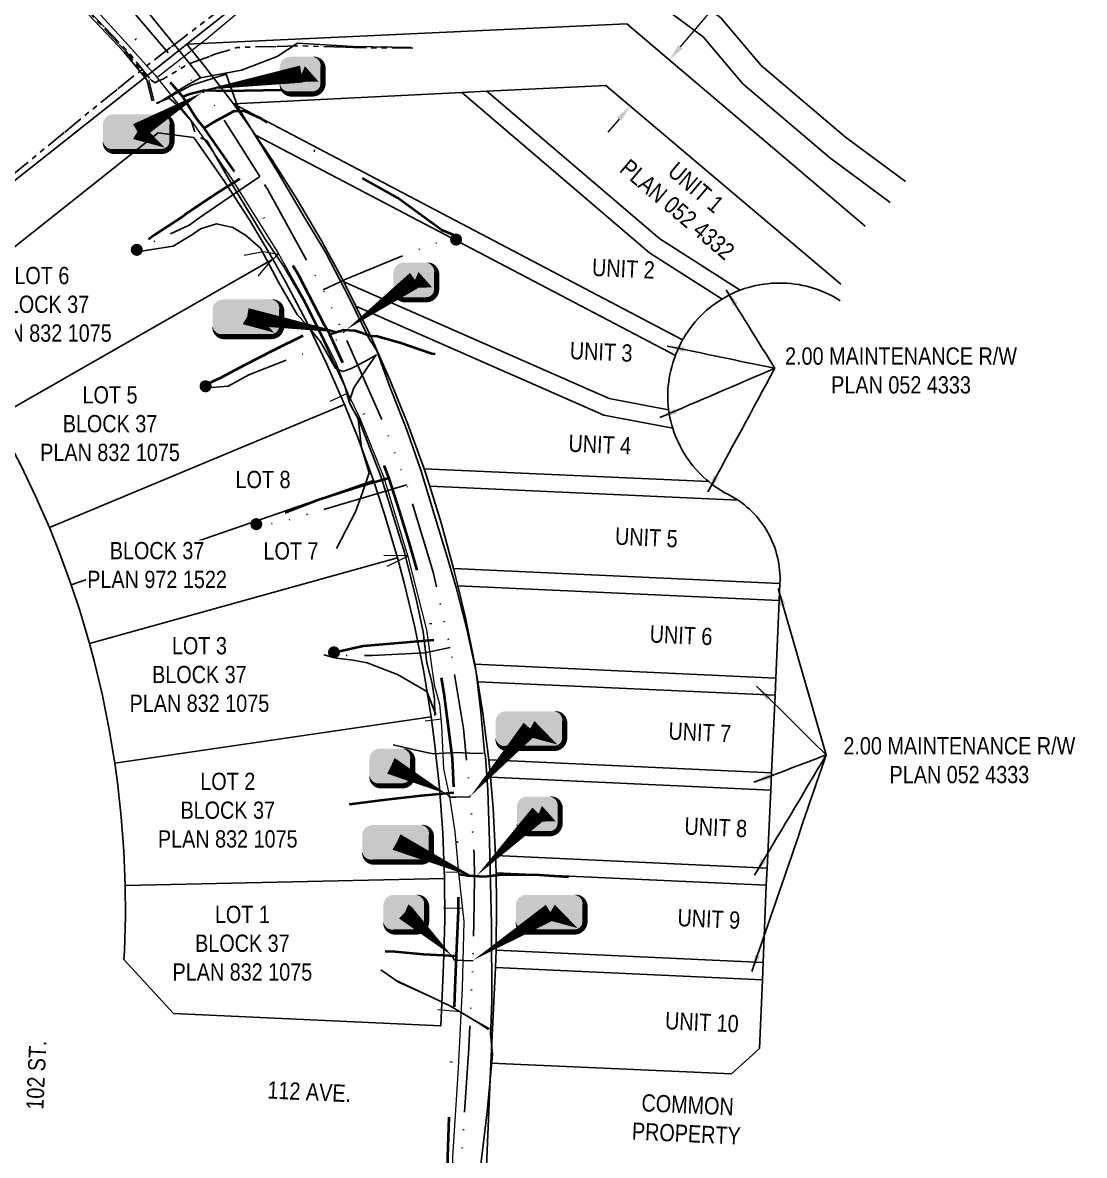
# Model space of a CAD drawing. Extents: x -125270 to -123996, y 6484594 to 6485518.
# Drawn here: x -124976.3 to -124853.4, y 6485077 to 6485208.1 of the extents above; entities that cross this region are included whole.
import ezdxf
from ezdxf.enums import TextEntityAlignment as Align

# ---------------------------------------------------------------- set-up
doc = ezdxf.new("R2010")
doc.units = 0
doc.header["$LTSCALE"] = 5
doc.header["$PDSIZE"] = 0.5
for name, pattern in [('COOP2', [10, 5, -1, 0, -1, 0, -1, 0, -1, 0, -1]), ('DASHDOT', [25.4, 12.7, -6.35, 0, -6.35]), ('POWERLINE5', [7.8, 2.4, -0.6, 0.6, -0.6, 0.6, -0.6, 2.4])]:
    doc.linetypes.add(name, pattern=pattern)
doc.layers.get('Defpoints').update_dxf_attribs({"color": 9})
doc.layers.add('AS-FIBRE-OPTIC-TELUS', color=7, linetype='foc-FIBREOP', lineweight=9, true_color=0xff9c38)
for name, color, linetype in [('AS-POWER-EXISTING', 72, 'POWERLINE5'), ('AS-SYMBOL', 7, 'Continuous'), ('AS-TELEPHONE-TELUS', 224, 'foc-TEL'), ('F-RW', 190, 'Continuous'), ('L-ROAD-T', 7, 'Continuous'), ('L-TITLEDB', 4, 'Continuous'), ('L-TITLEDB-T', 4, 'Continuous'), ('P-APEX RECON PAY ITEMS', 240, 'Continuous'), ('P-APEX RECON-URBAN', 30, 'COOP2')]:
    doc.layers.add(name, color=color, linetype=linetype)
doc.layers.add('AS-RECON EXISTING', color=151, linetype='DASHDOT', lineweight=40)
doc.layers.add('F-RW-T', color=190, linetype='Continuous', lineweight=9)
doc.layers.add('AS-TELEPHONE-NORTHERN', color=7, linetype='foc-TEL', true_color=0xe8175d)
doc.layers.add('AS-TELEPHONE-ROGERS', color=7, linetype='foc-TEL', true_color=0xff9c38)
doc.styles.add('1.8', font='ARIALN.TTF', dxfattribs={"height": 1.8})
doc.styles.add('80L', font='ARIALN.TTF', dxfattribs={"height": 2})
doc.styles.add('foc-LtypeFont', font='ARIALN.TTF', dxfattribs={"height": 7.35})
doc.styles.get("Standard").update_dxf_attribs({"font": 'ARIALN.TTF'})
doc.linetypes.add('foc-FIBREOP', pattern='A,10,-1,["FO",foc-LtypeFont,S=0.2,R=0,X=-0.5,Y=-0.75],-2.75', length=13.75)
doc.linetypes.add('foc-TEL', pattern='A,2,-1,["T",foc-LtypeFont,S=0.2,R=0,X=-0.425,Y=-0.75],-1.24,8', length=12.24)
doc.dimstyles.new('Compass 1 000', dxfattribs={"dimtxt": 1.8, "dimasz": 2, "dimexe": 0.2, "dimexo": 0.0625, "dimgap": 0.5, "dimtad": 0, "dimtih": 1, "dimtoh": 1, "dimzin": 0, "dimdsep": 46, "dimtxsty": '1.8', "dimcen": 0.1, "dimse1": 1, "dimse2": 1, "dimclrd": 256, "dimclrt": 256, "dimaunit": 1, "dimadec": 4, "dimazin": 0, "dimtfac": 0.06, "dimtofl": 0, "dimtmove": 0, "dimatfit": 0, "dimfxl": 0.2, "dimtolj": 1, "dimtzin": 0, "dimlwd": -1, "dimarcsym": 0})

# ---------------------------------------------------------------- blocks, each defined once
blk = doc.blocks.new('RISER')
h = blk.add_hatch(color=255)
h.dxf.hatch_style = 1
edge = h.paths.add_edge_path()
edge.add_arc((0, 0), 0.7, 0, 360)
blk.add_hatch(color=13).paths.add_polyline_path([(0.58, -0.15), (-0.58, -0.15, 0.774597)])
at = {"color": 13}
blk.add_line((-0.58, -0.15), (0.58, -0.15), dxfattribs=at)
blk.add_circle((0, 0), 0.6, dxfattribs=at)
blk = doc.blocks.new('*U592')
at = {"true_color": 0xffffa8}
h = blk.add_hatch(color=51, dxfattribs=at)
edge = h.paths.add_edge_path()
edge.add_line((-14, -11.5), (14, -11.5))
edge.add_arc((14, -5.5), 6, 270, 360)
edge.add_line((20, -5.5), (20, 4))
edge.add_arc((14, 4), 6, 0, 90)
edge.add_line((14, 10), (-14, 10))
edge.add_arc((-14, 4), 6, 90, 180)
edge.add_line((-20, 4), (-20, -5.5))
edge.add_arc((-14, -5.5), 6, 180, 270)
at = {"color": 240, "flags": 128}
for points in [[(37.28, 22.54, 0, 10, 0), (0, 0, 5, 5, 0)], [(15.69, -9.24, 0, 10, 0), (0, 0, 5, 5, 0)]]:
    blk.add_lwpolyline(points, format="xyseb", dxfattribs=at)
blk.add_lwpolyline([(-14, -11.5, 3, 3, 0), (14, -11.5, 3, 3, 0.414214), (20, -5.5, 3, 3, 0), (20, 4, 3, 0, 0.414214), (14, 10, 0, 0, 0), (-14, 10, 0, 0, 0.414214), (-20, 4, 0, 0, 0), (-20, -5.5, 0, 3, 0.414214)], format="xyseb", close=True, dxfattribs=at)
at = {"color": 4, "lineweight": 30, "flags": 104}
blk.add_attdef('OTHER', text='', height=10, dxfattribs=at).set_placement((-0.29, 0), align=Align.MIDDLE_CENTER)
blk = doc.blocks.new('*U593')
at = {"true_color": 0xffffa8}
h = blk.add_hatch(color=51, dxfattribs=at)
edge = h.paths.add_edge_path()
edge.add_line((-6.5, -11.5), (6.5, -11.5))
edge.add_arc((6.5, -5.5), 6, 270, 360)
edge.add_line((12.5, -5.5), (12.5, 4))
edge.add_arc((6.5, 4), 6, 0, 90)
edge.add_line((6.5, 10), (-6.5, 10))
edge.add_arc((-6.5, 4), 6, 90, 180)
edge.add_line((-12.5, 4), (-12.5, -5.5))
edge.add_arc((-6.5, -5.5), 6, 180, 270)
at = {"color": 240, "flags": 128}
blk.add_lwpolyline([(-6.5, -11.5, 3, 3, 0), (6.5, -11.5, 3, 3, 0.414214), (12.5, -5.5, 3, 3, 0), (12.5, 4, 3, 0, 0.414214), (6.5, 10, 0, 0, 0), (-6.5, 10, 0, 0, 0.414214), (-12.5, 4, 0, 0, 0), (-12.5, -5.5, 0, 3, 0.414214)], format="xyseb", close=True, dxfattribs=at)
for points in [[(-55.81, -9, 0, 10, 0), (0, 0, 5, 5, 0)], [(9.93, -4.32, 0, 10, 0), (0, 0, 5, 5, 0)]]:
    blk.add_lwpolyline(points, format="xyseb", dxfattribs=at)
at = {"color": 4, "lineweight": 30, "flags": 104}
blk.add_attdef('OTHER', text='', height=10, dxfattribs=at).set_placement((-0.29, 0), align=Align.MIDDLE_CENTER)
blk = doc.blocks.new('*U594')
at = {"true_color": 0xffffa8}
h = blk.add_hatch(color=51, dxfattribs=at)
edge = h.paths.add_edge_path()
edge.add_line((-14, -11.5), (14, -11.5))
edge.add_arc((14, -5.5), 6, 270, 360)
edge.add_line((20, -5.5), (20, 4))
edge.add_arc((14, 4), 6, 0, 90)
edge.add_line((14, 10), (-14, 10))
edge.add_arc((-14, 4), 6, 90, 180)
edge.add_line((-20, 4), (-20, -5.5))
edge.add_arc((-14, -5.5), 6, 180, 270)
at = {"color": 240, "flags": 128}
blk.add_lwpolyline([(-14, -11.5, 3, 3, 0), (14, -11.5, 3, 3, 0.414214), (20, -5.5, 3, 3, 0), (20, 4, 3, 0, 0.414214), (14, 10, 0, 0, 0), (-14, 10, 0, 0, 0.414214), (-20, 4, 0, 0, 0), (-20, -5.5, 0, 3, 0.414214)], format="xyseb", close=True, dxfattribs=at)
for points in [[(55.46, -9.28, 0, 10, 0), (0, 0, 5, 5, 0)], [(15.69, -9.24, 0, 10, 0), (0, 0, 5, 5, 0)]]:
    blk.add_lwpolyline(points, format="xyseb", dxfattribs=at)
at = {"color": 4, "lineweight": 30, "flags": 104}
blk.add_attdef('OTHER', text='', height=10, dxfattribs=at).set_placement((-0.29, 0), align=Align.MIDDLE_CENTER)
blk = doc.blocks.new('*U595')
at = {"true_color": 0xffffa8}
h = blk.add_hatch(color=51, dxfattribs=at)
edge = h.paths.add_edge_path()
edge.add_line((-6.5, -11.5), (6.5, -11.5))
edge.add_arc((6.5, -5.5), 6, 270, 360)
edge.add_line((12.5, -5.5), (12.5, 4))
edge.add_arc((6.5, 4), 6, 0, 90)
edge.add_line((6.5, 10), (-6.5, 10))
edge.add_arc((-6.5, 4), 6, 90, 180)
edge.add_line((-12.5, 4), (-12.5, -5.5))
edge.add_arc((-6.5, -5.5), 6, 180, 270)
at = {"color": 240, "flags": 128}
blk.add_lwpolyline([(-6.5, -11.5, 3, 3, 0), (6.5, -11.5, 3, 3, 0.414214), (12.5, -5.5, 3, 3, 0), (12.5, 4, 3, 0, 0.414214), (6.5, 10, 0, 0, 0), (-6.5, 10, 0, 0, 0.414214), (-12.5, 4, 0, 0, 0), (-12.5, -5.5, 0, 3, 0.414214)], format="xyseb", close=True, dxfattribs=at)
for points in [[(-39.7, -28.76, 0, 10, 0), (0, 0, 5, 5, 0)], [(9.93, -4.32, 0, 10, 0), (0, 0, 5, 5, 0)]]:
    blk.add_lwpolyline(points, format="xyseb", dxfattribs=at)
at = {"color": 4, "lineweight": 30, "flags": 104}
blk.add_attdef('OTHER', text='', height=10, dxfattribs=at).set_placement((-0.29, 0), align=Align.MIDDLE_CENTER)
blk = doc.blocks.new('*U597')
at = {"true_color": 0xffffa8}
h = blk.add_hatch(color=51, dxfattribs=at)
edge = h.paths.add_edge_path()
edge.add_line((-14, -11.5), (14, -11.5))
edge.add_arc((14, -5.5), 6, 270, 360)
edge.add_line((20, -5.5), (20, 4))
edge.add_arc((14, 4), 6, 0, 90)
edge.add_line((14, 10), (-14, 10))
edge.add_arc((-14, 4), 6, 90, 180)
edge.add_line((-20, 4), (-20, -5.5))
edge.add_arc((-14, -5.5), 6, 180, 270)
at = {"color": 240, "flags": 128}
blk.add_lwpolyline([(-14, -11.5, 3, 3, 0), (14, -11.5, 3, 3, 0.414214), (20, -5.5, 3, 3, 0), (20, 4, 3, 0, 0.414214), (14, 10, 0, 0, 0), (-14, 10, 0, 0, 0.414214), (-20, 4, 0, 0, 0), (-20, -5.5, 0, 3, 0.414214)], format="xyseb", close=True, dxfattribs=at)
for points in [[(-34.65, -39.35, 0, 10, 0), (0, 0, 5, 5, 0)], [(15.69, -9.24, 0, 10, 0), (0, 0, 5, 5, 0)]]:
    blk.add_lwpolyline(points, format="xyseb", dxfattribs=at)
at = {"color": 4, "lineweight": 30, "flags": 104}
blk.add_attdef('OTHER', text='', height=10, dxfattribs=at).set_placement((-0.29, 0), align=Align.MIDDLE_CENTER)
blk = doc.blocks.new('*U596')
at = {"true_color": 0xffffa8}
h = blk.add_hatch(color=51, dxfattribs=at)
edge = h.paths.add_edge_path()
edge.add_line((-6.5, -11.5), (6.5, -11.5))
edge.add_arc((6.5, -5.5), 6, 270, 360)
edge.add_line((12.5, -5.5), (12.5, 4))
edge.add_arc((6.5, 4), 6, 0, 90)
edge.add_line((6.5, 10), (-6.5, 10))
edge.add_arc((-6.5, 4), 6, 90, 180)
edge.add_line((-12.5, 4), (-12.5, -5.5))
edge.add_arc((-6.5, -5.5), 6, 180, 270)
at = {"color": 240, "flags": 128}
blk.add_lwpolyline([(-6.5, -11.5, 3, 3, 0), (6.5, -11.5, 3, 3, 0.414214), (12.5, -5.5, 3, 3, 0), (12.5, 4, 3, 0, 0.414214), (6.5, 10, 0, 0, 0), (-6.5, 10, 0, 0, 0.414214), (-12.5, 4, 0, 0, 0), (-12.5, -5.5, 0, 3, 0.414214)], format="xyseb", close=True, dxfattribs=at)
for points in [[(32.06, -16.2, 0, 10, 0), (0, 0, 5, 5, 0)], [(9.93, -4.32, 0, 10, 0), (0, 0, 5, 5, 0)]]:
    blk.add_lwpolyline(points, format="xyseb", dxfattribs=at)
at = {"color": 4, "lineweight": 30, "flags": 104}
blk.add_attdef('OTHER', text='', height=10, dxfattribs=at).set_placement((-0.29, 0), align=Align.MIDDLE_CENTER)
blk = doc.blocks.new('*U598')
at = {"true_color": 0xffffa8}
h = blk.add_hatch(color=51, dxfattribs=at)
edge = h.paths.add_edge_path()
edge.add_line((-14, -11.5), (14, -11.5))
edge.add_arc((14, -5.5), 6, 270, 360)
edge.add_line((20, -5.5), (20, 4))
edge.add_arc((14, 4), 6, 0, 90)
edge.add_line((14, 10), (-14, 10))
edge.add_arc((-14, 4), 6, 90, 180)
edge.add_line((-20, 4), (-20, -5.5))
edge.add_arc((-14, -5.5), 6, 180, 270)
at = {"color": 240, "flags": 128}
blk.add_lwpolyline([(-14, -11.5, 3, 3, 0), (14, -11.5, 3, 3, 0.414214), (20, -5.5, 3, 3, 0), (20, 4, 3, 0, 0.414214), (14, 10, 0, 0, 0), (-14, 10, 0, 0, 0.414214), (-20, 4, 0, 0, 0), (-20, -5.5, 0, 3, 0.414214)], format="xyseb", close=True, dxfattribs=at)
for points in [[(44.91, -20.33, 0, 10, 0), (0, 0, 5, 5, 0)], [(15.69, -9.24, 0, 10, 0), (0, 0, 5, 5, 0)]]:
    blk.add_lwpolyline(points, format="xyseb", dxfattribs=at)
at = {"color": 4, "lineweight": 30, "flags": 104}
blk.add_attdef('OTHER', text='', height=10, dxfattribs=at).set_placement((-0.29, 0), align=Align.MIDDLE_CENTER)
blk = doc.blocks.new('*U599')
at = {"true_color": 0xffffa8}
h = blk.add_hatch(color=51, dxfattribs=at)
edge = h.paths.add_edge_path()
edge.add_line((-6.5, -11.5), (6.5, -11.5))
edge.add_arc((6.5, -5.5), 6, 270, 360)
edge.add_line((12.5, -5.5), (12.5, 4))
edge.add_arc((6.5, 4), 6, 0, 90)
edge.add_line((6.5, 10), (-6.5, 10))
edge.add_arc((-6.5, 4), 6, 90, 180)
edge.add_line((-12.5, 4), (-12.5, -5.5))
edge.add_arc((-6.5, -5.5), 6, 180, 270)
at = {"color": 240, "flags": 128}
blk.add_lwpolyline([(-6.5, -11.5, 3, 3, 0), (6.5, -11.5, 3, 3, 0.414214), (12.5, -5.5, 3, 3, 0), (12.5, 4, 3, 0, 0.414214), (6.5, 10, 0, 0, 0), (-6.5, 10, 0, 0, 0.414214), (-12.5, 4, 0, 0, 0), (-12.5, -5.5, 0, 3, 0.414214)], format="xyseb", close=True, dxfattribs=at)
for points in [[(-35.87, -35.96, 0, 10, 0), (0, 0, 5, 5, 0)], [(9.93, -4.32, 0, 10, 0), (0, 0, 5, 5, 0)]]:
    blk.add_lwpolyline(points, format="xyseb", dxfattribs=at)
at = {"color": 4, "lineweight": 30, "flags": 104}
blk.add_attdef('OTHER', text='', height=10, dxfattribs=at).set_placement((-0.29, 0), align=Align.MIDDLE_CENTER)
blk = doc.blocks.new('*U600')
at = {"true_color": 0xffffa8}
h = blk.add_hatch(color=51, dxfattribs=at)
edge = h.paths.add_edge_path()
edge.add_line((-6.5, -11.5), (6.5, -11.5))
edge.add_arc((6.5, -5.5), 6, 270, 360)
edge.add_line((12.5, -5.5), (12.5, 4))
edge.add_arc((6.5, 4), 6, 0, 90)
edge.add_line((6.5, 10), (-6.5, 10))
edge.add_arc((-6.5, 4), 6, 90, 180)
edge.add_line((-12.5, 4), (-12.5, -5.5))
edge.add_arc((-6.5, -5.5), 6, 180, 270)
at = {"color": 240, "flags": 128}
blk.add_lwpolyline([(-6.5, -11.5, 3, 3, 0), (6.5, -11.5, 3, 3, 0.414214), (12.5, -5.5, 3, 3, 0), (12.5, 4, 3, 0, 0.414214), (6.5, 10, 0, 0, 0), (-6.5, 10, 0, 0, 0.414214), (-12.5, 4, 0, 0, 0), (-12.5, -5.5, 0, 3, 0.414214)], format="xyseb", close=True, dxfattribs=at)
for points in [[(27.02, -25.08, 0, 10, 0), (0, 0, 5, 5, 0)], [(9.93, -4.32, 0, 10, 0), (0, 0, 5, 5, 0)]]:
    blk.add_lwpolyline(points, format="xyseb", dxfattribs=at)
at = {"color": 4, "lineweight": 30, "flags": 104}
blk.add_attdef('OTHER', text='', height=10, dxfattribs=at).set_placement((-0.29, 0), align=Align.MIDDLE_CENTER)
blk = doc.blocks.new('*U601')
at = {"true_color": 0xffffa8}
h = blk.add_hatch(color=51, dxfattribs=at)
edge = h.paths.add_edge_path()
edge.add_line((-14, -11.5), (14, -11.5))
edge.add_arc((14, -5.5), 6, 270, 360)
edge.add_line((20, -5.5), (20, 4))
edge.add_arc((14, 4), 6, 0, 90)
edge.add_line((14, 10), (-14, 10))
edge.add_arc((-14, 4), 6, 90, 180)
edge.add_line((-20, 4), (-20, -5.5))
edge.add_arc((-14, -5.5), 6, 180, 270)
at = {"color": 240, "flags": 128}
blk.add_lwpolyline([(-14, -11.5, 3, 3, 0), (14, -11.5, 3, 3, 0.414214), (20, -5.5, 3, 3, 0), (20, 4, 3, 0, 0.414214), (14, 10, 0, 0, 0), (-14, 10, 0, 0, 0.414214), (-20, 4, 0, 0, 0), (-20, -5.5, 0, 3, 0.414214)], format="xyseb", close=True, dxfattribs=at)
for points in [[(-44.91, -27.99, 0, 10, 0), (0, 0, 5, 5, 0)], [(15.69, -9.24, 0, 10, 0), (0, 0, 5, 5, 0)]]:
    blk.add_lwpolyline(points, format="xyseb", dxfattribs=at)
at = {"color": 4, "lineweight": 30, "flags": 104}
blk.add_attdef('OTHER', text='', height=10, dxfattribs=at).set_placement((-0.29, 0), align=Align.MIDDLE_CENTER)
blk = doc.blocks.new('*D544')
at = {"layer": 'Defpoints', "color": 0, "linetype": 'Continuous', "transparency": 16777216}
for p in [(-124901.47, 6485203.83), (-124899.9, 6485202.5), (-124904.43, 6485197.17)]:
    blk.add_point(p, dxfattribs=at)
at = {"layer": 'F-RW-T', "transparency": 16777216}
for p, q in [((-124900.18, 6485205.35), (-124894.44, 6485212.1)), ((-124894.44, 6485212.1), (-124892.44, 6485212.1)), ((-124907.29, 6485196.98), (-124908.59, 6485195.45))]:
    blk.add_line(p, q, dxfattribs=at)
at = {"layer": 'F-RW-T', "linetype": 'Continuous', "transparency": 16777216}
for points in [[(-124900.43, 6485205.57), (-124899.92, 6485205.14), (-124901.47, 6485203.83)], [(-124907.55, 6485197.19), (-124907.04, 6485196.76), (-124906, 6485198.5)]]:
    blk.add_solid(points, dxfattribs=at)
at = {"layer": 'F-RW-T', "linetype": 'Continuous', "transparency": 16777216, "insert": (-124882.65, 6485212.1), "char_height": 1.8, "attachment_point": 5, "style": '1.8'}
blk.add_mtext('\\A1;{\\H1.1111x;7.00 UTILITY R/W\\PPLAN 992 5584}', dxfattribs=at)

msp = doc.modelspace()

# ---------------------------------------------------------------- linework, layer by layer
at = {"layer": 'AS-FIBRE-OPTIC-TELUS', "ltscale": 0.2, "flags": 128}
for points in [[(-124972.165, 6485214.429), (-124964.029, 6485205.454), (-124960.994, 6485202.074), (-124956.632, 6485196.54), (-124952.099, 6485190.029), (-124946.732, 6485181.457), (-124943.605, 6485175.897), (-124940.15, 6485168.964), (-124938.691, 6485165.218), (-124937.276, 6485162.337), (-124934.532, 6485155.477), (-124931.728, 6485146.335), (-124929.576, 6485137.846), (-124928.687, 6485131.471), (-124928.07, 6485129.261), (-124927.854, 6485126.714), (-124927.594, 6485121.755), (-124926.902, 6485118.532), (-124926.289, 6485114.466), (-124925.871, 6485109.737), (-124925.271, 6485104.07), (-124925.458, 6485096.416), (-124925.91, 6485087.108), (-124926.576, 6485076.794), (-124926.591, 6485071.653), (-124926.897, 6485064.964), (-124927.201, 6485054.804), (-124927.519, 6485046.204), (-124928.151, 6485036.179), (-124928.83, 6485031.946), (-124929.659, 6485026.302), (-124930.008, 6485017.487), (-124930.64, 6485006.921), (-124930.933, 6485002.789), (-124930.783, 6484999.474), (-124931.413, 6484992.657), (-124931.526, 6484986.509), (-124932.087, 6484979.574), (-124932.62, 6484971.288), (-124932.712, 6484962.314), (-124933.532, 6484954.471), (-124933.593, 6484948.413), (-124934.13, 6484941.097), (-124934.18, 6484938.815), (-124934.268, 6484937.095)], [(-124960.791, 6485201.774), (-124955.042, 6485206.26), (-124948.887, 6485211.432)], [(-124946.729, 6485181.301), (-124948.451, 6485181.626), (-124950.682, 6485181.194)], [(-124946.753, 6485181.323), (-124947.928, 6485180.195), (-124949.104, 6485178.791), (-124949.098, 6485178.783)], [(-124938.668, 6485165.258), (-124940.751, 6485164.267)], [(-124938.865, 6485165.513), (-124938.677, 6485165.269)], [(-124931.686, 6485146.399), (-124934.52, 6485146.473)], [(-124931.713, 6485146.387), (-124934.162, 6485145.164)], [(-124927.839, 6485127.49), (-124929.748, 6485127.291)], [(-124925.875, 6485109.773), (-124925.873, 6485109.765), (-124927.394, 6485109.801)], [(-124925.452, 6485105.58), (-124927.591, 6485105.644)], [(-124925.66, 6485093.644), (-124928.282, 6485093.848)]]:
    msp.add_lwpolyline(points, dxfattribs=at)
at = {"layer": 'AS-POWER-EXISTING', "ltscale": 0.2, "flags": 128}
for points in [[(-124961.116, 6485199.141), (-124961.757, 6485201.61), (-124964.424, 6485204.869), (-124968.534, 6485209.219), (-124972.916, 6485213.744), (-124977.194, 6485218.102), (-124979.995, 6485222.102), (-124982.328, 6485225.095), (-124986.016, 6485228.942), (-124987.83, 6485231.093), (-124994.638, 6485234.804), (-125000.921, 6485238.368), (-125005.857, 6485240.977), (-125013.354, 6485244.962), (-125020.069, 6485247.562), (-125025.458, 6485249.795), (-125030.627, 6485251.635), (-125038.707, 6485255.012), (-125045.08, 6485259.107), (-125047.712, 6485260.56), (-125051.438, 6485262.633), (-125055.068, 6485264.88), (-125059.056, 6485265.015), (-125061.322, 6485264.894), (-125066.934, 6485264.56), (-125067.599, 6485264.406), (-125069.238, 6485262.277), (-125070.559, 6485262.035), (-125076.924, 6485262.121), (-125083.553, 6485262.538), (-125093.817, 6485262.972), (-125101.944, 6485263.231), (-125105.239, 6485263.428), (-125109.637, 6485263.413), (-125116.725, 6485263.925), (-125122.892, 6485264.687), (-125127.314, 6485263.821), (-125128.097, 6485262.059), (-125128.653, 6485255.566), (-125129.194, 6485245.083), (-125129.039, 6485237.796), (-125129.693, 6485231.326)], [(-124940.466, 6485219.632), (-124940.481, 6485219.319), (-124940.742, 6485219.205), (-124946.886, 6485214.961), (-124952.735, 6485210.203), (-124957.931, 6485206.24), (-124962.201, 6485202.953), (-124965.732, 6485200.15), (-124972.627, 6485194.494), (-124979.794, 6485188.634), (-124981.851, 6485186.299), (-124982.043, 6485186.143), (-124982.277, 6485186.216)], [(-124931.174, 6485205.193), (-124938.005, 6485205.256), (-124944.464, 6485205.468), (-124951.479, 6485205.263), (-124954.062, 6485204.479), (-124957.17, 6485203.334), (-124960.096, 6485201.594), (-124960.494, 6485201.435), (-124960.723, 6485201.352), (-124960.993, 6485201.167), (-124961.388, 6485201.43), (-124961.623, 6485201.701), (-124964.231, 6485204.918), (-124972.962, 6485214.001)]]:
    msp.add_lwpolyline(points, dxfattribs=at)
at = {"layer": 'AS-RECON EXISTING', "ltscale": 0.2, "flags": 128}
for points in [[(-124933.505, 6484941.413), (-124932.753, 6484950.316), (-124932.506, 6484954.642), (-124932.041, 6484960.864), (-124931.842, 6484967.972), (-124931.628, 6484972.655), (-124931.456, 6484977.938), (-124931.164, 6484982.947), (-124930.778, 6484988.778), (-124930.255, 6484998.386), (-124930.267, 6484999.689), (-124930.14, 6485005.557), (-124930.02, 6485006.924), (-124929.861, 6485008.558), (-124929.781, 6485009.893), (-124929.651, 6485013.799), (-124929.414, 6485020.493), (-124929.138, 6485025.183), (-124928.889, 6485031.235), (-124928.624, 6485037.863), (-124928.408, 6485042.857), (-124928.298, 6485046.299), (-124928.099, 6485050.609), (-124927.867, 6485053.9), (-124927.39, 6485059.136), (-124927.231, 6485062.522), (-124927.217, 6485065.707), (-124927.203, 6485068.168), (-124927.192, 6485071.254), (-124927.089, 6485076.793), (-124926.827, 6485086.54), (-124926.472, 6485090.292), (-124926.242, 6485096.422), (-124926.109, 6485100.064), (-124925.861, 6485105.35), (-124925.854, 6485109.497), (-124925.968, 6485112.852), (-124926.263, 6485117.256), (-124926.391, 6485118.946), (-124926.577, 6485122.973), (-124927.523, 6485130.462), (-124928.402, 6485135.289), (-124928.685, 6485136.666), (-124929.674, 6485141.373), (-124931.524, 6485147.733), (-124932.645, 6485151.526), (-124933.898, 6485155.378), (-124935.39, 6485159.305), (-124939.256, 6485168.751), (-124940.755, 6485172.034), (-124941.334, 6485173.056), (-124944.402, 6485178.941), (-124947.821, 6485184.626), (-124950.355, 6485188.675), (-124951.174, 6485190.011), (-124955.28, 6485195.881), (-124956.223, 6485197.077), (-124957.759, 6485199.555), (-124959.946, 6485202.03), (-124961.444, 6485203.803), (-124963.148, 6485206.115), (-124966.752, 6485210.403), (-124971.408, 6485215.011), (-124972.287, 6485215.912), (-124973.679, 6485217.286), (-124974.971, 6485218.611), (-124980.649, 6485223.036), (-124987.228, 6485228.185), (-124995.097, 6485233.505), (-125003.243, 6485238.366), (-125008.462, 6485241.298), (-125009.369, 6485241.821), (-125012.344, 6485243.109), (-125018.946, 6485246.133), (-125024.942, 6485248.603), (-125031.873, 6485250.919), (-125035.607, 6485252.183), (-125038.291, 6485253.055), (-125047.857, 6485255.271), (-125057.939, 6485256.851), (-125065.018, 6485257.816), (-125074.701, 6485258.549), (-125086.294, 6485258.885), (-125087.82, 6485259.073), (-125091.44, 6485259.315), (-125102.132, 6485259.542)], [(-124957.768, 6485199.584), (-124956.964, 6485199.901), (-124955.284, 6485200.317), (-124952.597, 6485200.242), (-124950.63, 6485200.295), (-124946.285, 6485200.368)], [(-124926.218, 6485183.48), (-124927.808, 6485184.103), (-124932.951, 6485187.844), (-124938.906, 6485191.211), (-124943.935, 6485194.051), (-124948.739, 6485197.039), (-124950.609, 6485197.885), (-124951.902, 6485197.868), (-124954.258, 6485196.564), (-124955.317, 6485195.916)], [(-124951.187, 6485190.068), (-124953.665, 6485188.53), (-124957.315, 6485186.079), (-124957.788, 6485185.711), (-124961.093, 6485183.547), (-124963.063, 6485181.957)], [(-124955.201, 6485166.201), (-124953.42, 6485167.042), (-124950.616, 6485168.52), (-124947.206, 6485170.259), (-124943.338, 6485172.163), (-124941.367, 6485173.085)], [(-124940.757, 6485172.06), (-124939.178, 6485172.572), (-124937.82, 6485172.486), (-124935.92, 6485171.844), (-124935.408, 6485171.887), (-124932.662, 6485171.115), (-124928.943, 6485169.833), (-124927.127, 6485169.591)], [(-124933.907, 6485155.427), (-124936.902, 6485154.551), (-124942.141, 6485152.85), (-124949.247, 6485150.149)], [(-124940.855, 6485135.114), (-124936.921, 6485135.982), (-124928.717, 6485136.699)], [(-124926.427, 6485118.978), (-124930.203, 6485118.646), (-124934.893, 6485118.103), (-124938.533, 6485117.636)], [(-124925.805, 6485109.559), (-124924.819, 6485109.425), (-124922.866, 6485109.312), (-124921.257, 6485109.489), (-124917.094, 6485109.51), (-124910.225, 6485109.067)], [(-124926.143, 6485100.086), (-124929.928, 6485100.268), (-124933.189, 6485100.557), (-124934.348, 6485100.602)]]:
    msp.add_lwpolyline(points, dxfattribs=at)
at = {"layer": 'AS-TELEPHONE-NORTHERN', "ltscale": 0.2, "flags": 128}
for points in [[(-124960.757, 6485198.793), (-124956.791, 6485200.892), (-124952.745, 6485202.189), (-124951.395, 6485198.351), (-124949.433, 6485195.136), (-124946.779, 6485190.851), (-124943.696, 6485185.567), (-124941.209, 6485181.493), (-124938.558, 6485176.357), (-124936.268, 6485171.615), (-124935.37, 6485170.245), (-124935.173, 6485169.727), (-124933.856, 6485166.084), (-124931.811, 6485160.897), (-124930.194, 6485156.214), (-124928.688, 6485151.247), (-124927.181, 6485146.295), (-124926.128, 6485142.754), (-124924.892, 6485137.914), (-124923.837, 6485132.957), (-124923.297, 6485128.363), (-124922.852, 6485123.694), (-124922.762, 6485123.183), (-124922.46, 6485119.275), (-124922.286, 6485113.363), (-124922.043, 6485103.788), (-124922.02, 6485094.876), (-124922.149, 6485091.7), (-124922.157, 6485091.182), (-124922.155, 6485091.177), (-124921.929, 6485088.676), (-124922.539, 6485082.051), (-124923.358, 6485075.326), (-124923.788, 6485067.33), (-124923.783, 6485059.358), (-124923.863, 6485056.328), (-124923.882, 6485055.798), (-124924.157, 6485049.783), (-124924.365, 6485043.803), (-124924.609, 6485038.942), (-124924.761, 6485035.344), (-124924.71, 6485034.808), (-124924.896, 6485032.385), (-124924.996, 6485027.844), (-124925.361, 6485019.513), (-124925.534, 6485014.071), (-124925.584, 6485013.574), (-124925.961, 6485007.811), (-124926.607, 6484995.347), (-124926.905, 6484990.507), (-124926.841, 6484989.622)], [(-124963.023, 6485181.623), (-124961.851, 6485181.81), (-124958.894, 6485182.281), (-124956.639, 6485183.625), (-124955.748, 6485184.289), (-124953.884, 6485184.855), (-124952.002, 6485184.424), (-124950.524, 6485183.53), (-124948.791, 6485182.039), (-124946.687, 6485178.1), (-124944.538, 6485174.343), (-124943.215, 6485172.898), (-124941.853, 6485171.174), (-124940.092, 6485168.137), (-124939.241, 6485167.741), (-124938.313, 6485168.088), (-124936.778, 6485168.863), (-124935.366, 6485169.694)], [(-124939.979, 6485147.258), (-124937.782, 6485151.505), (-124936.957, 6485153.846), (-124936.206, 6485156.021), (-124937.086, 6485158.906), (-124937.48, 6485162.291), (-124938.35, 6485163.828), (-124938.507, 6485164.256), (-124937.983, 6485165.867), (-124936.44, 6485168.196), (-124935.388, 6485169.701)], [(-124941.446, 6485134.967), (-124939.981, 6485134.557), (-124938.077, 6485134.343), (-124936.436, 6485134.04), (-124932.946, 6485132.671), (-124929.532, 6485130.72), (-124928.49, 6485128.058)], [(-124922.393, 6485091.57), (-124923.639, 6485092.404), (-124926.71, 6485094.236), (-124928.893, 6485095.285), (-124933.258, 6485097.325)]]:
    msp.add_lwpolyline(points, dxfattribs=at)
at = {"layer": 'AS-TELEPHONE-ROGERS', "ltscale": 0.2, "flags": 128}
msp.add_lwpolyline([(-125129.494, 6485231.306), (-125128.839, 6485237.788), (-125128.994, 6485245.08), (-125128.454, 6485255.552), (-125127.901, 6485262.009), (-125127.174, 6485263.645), (-125122.885, 6485264.485), (-125116.744, 6485263.726), (-125109.644, 6485263.213), (-125105.245, 6485263.228), (-125101.953, 6485263.031), (-125093.824, 6485262.772), (-125083.563, 6485262.338), (-125076.932, 6485261.921), (-125070.542, 6485261.835), (-125069.126, 6485262.094), (-125067.484, 6485264.227), (-125066.905, 6485264.361), (-125061.311, 6485264.694), (-125059.054, 6485264.815), (-125055.128, 6485264.682), (-125051.539, 6485262.461), (-125047.809, 6485260.385), (-125045.182, 6485258.935), (-125038.8, 6485254.834), (-125030.699, 6485251.449), (-125025.53, 6485249.608), (-125020.143, 6485247.376), (-125013.437, 6485244.78), (-125005.951, 6485240.8), (-125001.017, 6485238.193), (-124994.735, 6485234.629), (-124987.959, 6485230.935), (-124986.165, 6485228.808), (-124982.479, 6485224.964), (-124980.156, 6485221.983), (-124977.348, 6485217.974), (-124973.059, 6485213.604), (-124968.678, 6485209.081), (-124964.574, 6485204.737), (-124961.939, 6485201.517), (-124961.309, 6485199.091)], dxfattribs=at)
at = {"layer": 'AS-TELEPHONE-TELUS', "ltscale": 0.2, "flags": 128}
for points in [[(-125073.659, 6485263.356), (-125071.708, 6485263.797), (-125067.098, 6485264.132), (-125063.776, 6485264.298), (-125060.66, 6485263.766), (-125056.789, 6485263.506), (-125052.902, 6485262.548), (-125048.403, 6485261.944), (-125045.8, 6485260.559), (-125039.081, 6485258.185), (-125031.872, 6485255.278), (-125025.369, 6485252.364), (-125019.05, 6485249.845), (-125018.589, 6485249.58), (-125010.615, 6485245.632), (-125004.86, 6485242.871), (-124999.166, 6485240.236), (-124991.648, 6485236.213), (-124989.687, 6485235.121), (-124989.229, 6485234.874), (-124986.632, 6485233.504), (-124981.043, 6485229.687), (-124977.501, 6485227.816), (-124972.365, 6485223.139), (-124968.244, 6485217.495), (-124964.43, 6485212.623), (-124960.736, 6485208.036), (-124957.22, 6485203.706), (-124955.738, 6485201.806)], [(-124960.757, 6485198.785), (-124957.172, 6485200.976), (-124955.732, 6485201.76), (-124951.004, 6485202.649), (-124946.869, 6485204.242), (-124944.521, 6485205.785), (-124938.077, 6485205.37), (-124931.343, 6485205.272)], [(-124956.399, 6485195.489), (-124956.789, 6485196.684), (-124958.597, 6485198.755), (-124959.372, 6485199.391), (-124960.849, 6485198.811)], [(-124928.607, 6485127.928), (-124928.669, 6485129.817), (-124928.904, 6485131.642), (-124929.522, 6485134.039), (-124929.954, 6485137.622), (-124930.768, 6485141.441), (-124932.135, 6485146.793), (-124933.943, 6485152.675), (-124934.808, 6485155.507), (-124937.461, 6485162.271), (-124938.335, 6485163.797), (-124938.508, 6485164.285), (-124939.026, 6485166.069), (-124941.523, 6485171.435), (-124943.733, 6485175.844), (-124946.082, 6485179.912), (-124948.271, 6485183.16), (-124950.426, 6485186.649), (-124952.495, 6485190.109), (-124954.95, 6485194.418), (-124955.234, 6485194.62), (-124955.73, 6485194.79)], [(-124923.016, 6485123.57), (-124923.797, 6485123.538), (-124926.151, 6485123.634), (-124928.813, 6485123.506), (-124930.616, 6485123.898), (-124933.423, 6485124.542)], [(-124922.303, 6485091.66), (-124923.586, 6485092.375), (-124926.818, 6485094.292), (-124928.96, 6485095.327), (-124932.831, 6485097.045), (-124934.865, 6485098.487)]]:
    msp.add_lwpolyline(points, dxfattribs=at)
at = {"layer": 'F-RW', "ltscale": 0.2, "flags": 128}
for points in [[(-124853.447, 6485312.941), (-124913.883, 6485241.545), (-124920.323, 6485233.908), (-124918.902, 6485218.109), (-124918.833, 6485218.02), (-124913.566, 6485222.086), (-124895.499, 6485208.715), (-124890.847, 6485203.195), (-124881.089, 6485194.878), (-124874.131, 6485189.747)], [(-124875.911, 6485187.334), (-124882.953, 6485192.528), (-124892.98, 6485201.074), (-124897.565, 6485206.514), (-124913.528, 6485218.328), (-124919.373, 6485213.816), (-124921.207, 6485216.189), (-124921.705, 6485215.806), (-124923.422, 6485234.895)], [(-124957.295, 6485205.647), (-124906.386, 6485208.005)], [(-124906.386, 6485208.005), (-124878.818, 6485184.584)], [(-124922.588, 6485200.194), (-124902.581, 6485183.12), (-124893.267, 6485177.173)], [(-124951.924, 6485198.74), (-124899.935, 6485171.419)], [(-124939.153, 6485178.145), (-124908.448, 6485164.623), (-124901.554, 6485163.336)], [(-124929.857, 6485156.494), (-124896.911, 6485155.004)], [(-124926.442, 6485144.961), (-124888.67, 6485143.226)], [(-124923.995, 6485133.858), (-124889.156, 6485132.266)], [(-124922.381, 6485122.793), (-124889.643, 6485121.29)], [(-124921.59, 6485111.733), (-124890.161, 6485110.279)], [(-124921.531, 6485100.759), (-124890.613, 6485099.336)]]:
    msp.add_lwpolyline(points, dxfattribs=at)
at = {"layer": 'L-TITLEDB', "ltscale": 0.2, "flags": 128}
for points in [[(-124957.295, 6485205.647), (-124938.383, 6485220.608)], [(-124991.033, 6485178.959), (-124988.68, 6485180.821), (-124962.014, 6485201.914), (-124958.475, 6485204.714), (-124957.295, 6485205.647)], [(-124951.924, 6485198.74), (-124955.225, 6485203.078), (-124957.295, 6485205.647)], [(-124951.924, 6485198.74), (-124955.225, 6485203.078), (-124957.295, 6485205.647)], [(-124949.373, 6485195.128), (-124951.924, 6485198.74), (-124925.496, 6485200.05), (-124922.588, 6485200.194), (-124908.807, 6485200.876), (-124881.63, 6485177.875)], [(-124922.641, 6485075.743), (-124922.127, 6485087.681), (-124921.603, 6485098.768), (-124921.531, 6485100.759), (-124921.465, 6485106.261), (-124921.522, 6485109.735), (-124921.59, 6485111.733), (-124921.879, 6485117.198), (-124922.173, 6485120.784), (-124922.381, 6485122.793), (-124923.071, 6485128.211), (-124923.641, 6485131.843), (-124923.995, 6485133.858), (-124925.075, 6485139.236), (-124925.933, 6485142.939), (-124926.442, 6485144.961), (-124927.882, 6485150.237), (-124929.18, 6485154.465), (-124929.857, 6485156.494), (-124931.726, 6485161.641), (-124933.774, 6485166.72), (-124935.998, 6485171.724), (-124937.736, 6485175.337), (-124939.153, 6485178.145), (-124941.758, 6485182.96), (-124944.529, 6485187.681), (-124947.464, 6485192.302), (-124949.373, 6485195.128), (-124951.924, 6485198.74), (-124925.496, 6485200.05), (-124922.588, 6485200.194), (-124908.807, 6485200.876), (-124881.63, 6485177.875)], [(-124903.764, 6485181.504), (-124925.496, 6485200.05)], [(-124987.301, 6485174.259), (-124960.642, 6485195.37)], [(-124960.642, 6485195.37), (-124956.494, 6485194.827)], [(-124939.067, 6485163.931), (-124941.188, 6485168.767), (-124943.476, 6485173.527), (-124945.929, 6485178.203), (-124947.366, 6485180.771), (-124950.073, 6485185.307), (-124952.936, 6485189.746), (-124955.953, 6485194.083), (-124956.494, 6485194.827)], [(-124900.777, 6485169.603), (-124949.373, 6485195.128)], [(-124939.153, 6485178.145), (-124941.758, 6485182.96), (-124944.53, 6485187.682), (-124947.465, 6485192.304), (-124949.373, 6485195.128)], [(-124895.375, 6485176.147), (-124903.764, 6485181.504)], [(-124979.492, 6485162.407), (-124947.366, 6485180.771)], [(-124926.442, 6485144.961), (-124927.882, 6485150.238), (-124929.18, 6485154.465), (-124929.857, 6485156.494), (-124931.727, 6485161.642), (-124933.775, 6485166.722), (-124935.999, 6485171.727), (-124937.736, 6485175.337), (-124939.153, 6485178.145)], [(-124881.694, 6485175.943), (-124881.858, 6485176.049), (-124882.247, 6485176.281), (-124882.645, 6485176.499), (-124883.049, 6485176.704), (-124883.461, 6485176.894), (-124883.879, 6485177.07), (-124884.302, 6485177.231), (-124884.732, 6485177.377), (-124885.166, 6485177.508), (-124885.604, 6485177.624), (-124886.046, 6485177.725), (-124886.491, 6485177.81), (-124886.939, 6485177.88), (-124887.39, 6485177.933), (-124887.841, 6485177.971), (-124888.294, 6485177.994), (-124888.748, 6485178), (-124889.201, 6485177.991), (-124889.654, 6485177.966), (-124890.105, 6485177.925), (-124890.555, 6485177.868), (-124891.003, 6485177.796), (-124891.447, 6485177.708), (-124891.889, 6485177.604), (-124892.326, 6485177.485), (-124892.76, 6485177.351), (-124893.188, 6485177.202), (-124893.267, 6485177.173)], [(-124895.375, 6485176.147), (-124895.758, 6485175.904), (-124896.132, 6485175.648), (-124896.497, 6485175.379), (-124896.852, 6485175.097), (-124897.198, 6485174.804), (-124897.533, 6485174.498), (-124897.857, 6485174.181), (-124898.169, 6485173.853), (-124898.47, 6485173.514), (-124898.759, 6485173.164), (-124899.036, 6485172.805), (-124899.3, 6485172.436), (-124899.551, 6485172.059), (-124899.789, 6485171.673), (-124899.935, 6485171.419)], [(-124893.267, 6485177.173), (-124893.688, 6485177.005), (-124894.103, 6485176.822), (-124894.511, 6485176.625), (-124894.912, 6485176.414), (-124895.306, 6485176.188), (-124895.375, 6485176.147)], [(-124909.038, 6485162.7), (-124937.736, 6485175.337)], [(-124973.216, 6485149.679), (-124974.814, 6485153.323), (-124976.539, 6485156.91), (-124978.387, 6485160.434), (-124979.492, 6485162.407), (-124981.529, 6485165.823), (-124983.684, 6485169.165), (-124985.954, 6485172.43), (-124987.301, 6485174.259)], [(-124899.935, 6485171.419), (-124900.15, 6485171.02), (-124900.351, 6485170.613), (-124900.537, 6485170.2), (-124900.709, 6485169.781), (-124900.777, 6485169.603)], [(-124900.777, 6485169.603), (-124900.933, 6485169.177), (-124901.074, 6485168.746), (-124901.2, 6485168.311), (-124901.311, 6485167.871), (-124901.406, 6485167.428), (-124901.486, 6485166.982), (-124901.55, 6485166.533), (-124901.599, 6485166.082), (-124901.631, 6485165.63), (-124901.648, 6485165.177), (-124901.649, 6485164.723), (-124901.635, 6485164.27), (-124901.604, 6485163.818), (-124901.558, 6485163.367), (-124901.554, 6485163.336)], [(-124973.216, 6485149.679), (-124939.067, 6485163.931)], [(-124973.216, 6485149.679), (-124939.067, 6485163.931)], [(-124932.925, 6485146.188), (-124934.425, 6485151.244), (-124935.72, 6485155.156), (-124937.532, 6485160.108), (-124939.067, 6485163.931)], [(-124935.72, 6485155.156), (-124937.532, 6485160.108), (-124939.067, 6485163.931)], [(-124901.554, 6485163.336), (-124901.486, 6485162.888), (-124901.403, 6485162.442), (-124901.304, 6485162), (-124901.189, 6485161.561), (-124901.087, 6485161.213)], [(-124901.087, 6485161.213), (-124909.038, 6485162.7)], [(-124901.087, 6485161.213), (-124900.946, 6485160.782), (-124900.789, 6485160.357), (-124900.618, 6485159.937), (-124900.432, 6485159.523), (-124900.232, 6485159.116), (-124900.018, 6485158.717), (-124899.79, 6485158.325), (-124899.548, 6485157.941), (-124899.294, 6485157.566), (-124899.026, 6485157.2), (-124898.746, 6485156.844), (-124898.453, 6485156.497), (-124898.149, 6485156.161), (-124897.833, 6485155.836), (-124897.506, 6485155.522), (-124897.168, 6485155.22), (-124896.911, 6485155.004)], [(-124970.686, 6485143.052), (-124935.72, 6485155.156)], [(-124932.925, 6485146.188), (-124934.425, 6485151.244), (-124935.72, 6485155.156)], [(-124929.18, 6485154.465), (-124893.52, 6485152.847)], [(-124896.911, 6485155.004), (-124896.556, 6485154.722), (-124896.191, 6485154.453), (-124895.817, 6485154.197), (-124895.434, 6485153.954), (-124895.043, 6485153.725), (-124894.71, 6485153.544)], [(-124893.52, 6485152.847), (-124893.842, 6485153.056), (-124894.171, 6485153.253), (-124894.507, 6485153.439), (-124894.71, 6485153.544)], [(-124888.757, 6485141.245), (-124888.67, 6485143.226), (-124888.659, 6485143.609), (-124888.662, 6485143.993), (-124888.678, 6485144.376), (-124888.708, 6485144.759), (-124888.75, 6485145.14), (-124888.806, 6485145.52), (-124888.876, 6485145.897), (-124888.958, 6485146.272), (-124889.054, 6485146.643), (-124889.162, 6485147.011), (-124889.283, 6485147.375), (-124889.417, 6485147.735), (-124889.563, 6485148.09), (-124889.721, 6485148.439), (-124889.892, 6485148.783), (-124890.075, 6485149.12), (-124890.269, 6485149.451), (-124890.474, 6485149.775), (-124890.691, 6485150.091), (-124890.919, 6485150.4), (-124891.157, 6485150.701), (-124891.406, 6485150.993), (-124891.664, 6485151.276), (-124891.933, 6485151.55), (-124892.211, 6485151.815), (-124892.498, 6485152.07), (-124892.793, 6485152.314), (-124893.097, 6485152.548), (-124893.409, 6485152.771), (-124893.52, 6485152.847)], [(-124968.573, 6485136.277), (-124969.704, 6485140.086), (-124970.686, 6485143.052), (-124972.052, 6485146.783), (-124973.216, 6485149.679)], [(-124970.686, 6485143.052), (-124972.052, 6485146.783), (-124973.216, 6485149.679)], [(-124968.573, 6485136.277), (-124932.925, 6485146.188)], [(-124968.573, 6485136.277), (-124932.925, 6485146.188)], [(-124929.051, 6485127.778), (-124929.904, 6485132.978), (-124930.937, 6485138.145), (-124932.15, 6485143.273), (-124932.925, 6485146.188)], [(-124925.933, 6485142.939), (-124926.442, 6485144.961)], [(-124968.573, 6485136.277), (-124969.704, 6485140.086), (-124970.686, 6485143.052)], [(-124925.933, 6485142.939), (-124888.757, 6485141.245)], [(-124923.995, 6485133.858), (-124925.075, 6485139.236), (-124925.933, 6485142.939)], [(-124888.757, 6485141.245), (-124889.156, 6485132.266), (-124889.245, 6485130.269)], [(-124964.441, 6485108.267), (-124964.598, 6485112.244), (-124964.893, 6485116.213), (-124965.327, 6485120.17), (-124965.633, 6485122.4), (-124966.283, 6485126.327), (-124967.07, 6485130.23), (-124967.992, 6485134.102), (-124968.573, 6485136.277)], [(-124923.641, 6485131.843), (-124923.995, 6485133.858)], [(-124889.245, 6485130.269), (-124923.641, 6485131.843)], [(-124922.381, 6485122.793), (-124923.071, 6485128.212), (-124923.641, 6485131.843)], [(-124890.258, 6485108.274), (-124890.161, 6485110.279), (-124889.733, 6485119.291), (-124889.643, 6485121.29), (-124889.245, 6485130.269)], [(-124965.633, 6485122.4), (-124929.051, 6485127.778)], [(-124927.621, 6485099.024), (-124927.464, 6485104.291), (-124927.48, 6485109.061), (-124927.685, 6485114.327), (-124928.074, 6485119.583), (-124928.646, 6485124.823), (-124929.051, 6485127.778)], [(-124922.173, 6485120.784), (-124922.381, 6485122.793)], [(-124889.733, 6485119.291), (-124922.173, 6485120.784)], [(-124921.522, 6485109.735), (-124921.59, 6485111.733), (-124921.879, 6485117.199), (-124922.173, 6485120.784)], [(-124921.531, 6485100.759), (-124921.465, 6485106.262), (-124921.522, 6485109.735)], [(-124921.522, 6485109.735), (-124890.258, 6485108.274)], [(-124964.541, 6485100.701), (-124964.426, 6485104.685), (-124964.441, 6485108.267)], [(-124964.441, 6485108.267), (-124927.48, 6485109.061)], [(-124890.258, 6485108.274), (-124890.613, 6485099.336), (-124890.701, 6485097.34)], [(-124964.586, 6485099.676), (-124964.541, 6485100.701)], [(-124922.641, 6485075.743), (-124922.127, 6485087.681), (-124921.603, 6485098.768), (-124921.531, 6485100.759)], [(-124958.861, 6485093.417), (-124964.586, 6485099.676)], [(-124927.621, 6485099.024), (-124927.934, 6485092.007), (-124958.861, 6485093.417)], [(-124890.701, 6485097.34), (-124921.603, 6485098.768)], [(-124890.701, 6485097.34), (-124891.054, 6485089.377), (-124894.266, 6485086.438)], [(-124894.266, 6485086.438), (-124922.127, 6485087.681)]]:
    msp.add_lwpolyline(points, dxfattribs=at)
at = {"layer": 'P-APEX RECON-URBAN', "ltscale": 0.4, "flags": 128}
for points in [[(-124950.776, 6485189.006), (-124948.883, 6485190.33), (-124953.147, 6485197.113), (-124955.188, 6485200.139), (-124955.556, 6485200.042), (-124958.595, 6485203.578), (-124961.715, 6485207.269), (-124969.449, 6485216.481), (-124970.306, 6485217.325), (-124972.799, 6485219.063), (-124976.013, 6485221.856), (-124980.432, 6485225.515), (-124985.082, 6485229.23), (-124990.342, 6485233.074), (-124995.417, 6485236.396), (-125001.059, 6485239.799), (-125007.251, 6485243.183), (-125017.044, 6485247.91), (-125019.267, 6485248.937), (-125024.475, 6485250.755), (-125025.371, 6485251.122), (-125038.041, 6485255.293), (-125041.542, 6485256.132), (-125045.288, 6485258.01), (-125047.068, 6485258.75), (-125052.732, 6485261.596), (-125058.005, 6485264.079), (-125066.254, 6485268.119), (-125076.966, 6485273.201), (-125082.71, 6485273.473), (-125096.417, 6485274.126), (-125105.533, 6485274.557), (-125111.961, 6485274.873), (-125120.488, 6485275.271), (-125128.959, 6485265.332), (-125140.564, 6485251.228)], [(-124955.556, 6485200.042), (-124955.212, 6485200.388)], [(-124931.172, 6484939.381), (-124930.973, 6484944.895), (-124930.618, 6484951.313), (-124929.944, 6484966.422), (-124929.413, 6484978.226), (-124929.039, 6484985.936), (-124928.437, 6484998.758), (-124928.071, 6485006.676), (-124928.013, 6485009.892), (-124927.66, 6485015.22), (-124927.038, 6485029.989), (-124926.835, 6485034.614), (-124926.45, 6485042.749), (-124926.272, 6485045.096), (-124926.118, 6485053.608), (-124926.097, 6485054.509), (-124925.86, 6485064.089), (-124925.847, 6485068.216), (-124925.517, 6485071.051), (-124925.494, 6485076.92), (-124925.229, 6485081.297), (-124924.675, 6485089.411), (-124924.34, 6485096.512), (-124924.195, 6485099.531), (-124924.083, 6485103.825), (-124924.005, 6485109.2), (-124924.059, 6485111.813), (-124924.507, 6485118.519), (-124925.295, 6485126.427), (-124926.834, 6485135.81), (-124928.809, 6485144.515), (-124931.864, 6485154.641), (-124934.399, 6485161.448), (-124939.047, 6485171.877), (-124939.221, 6485172.231), (-124941.525, 6485177.219), (-124943.21, 6485180.189), (-124947.996, 6485188.872), (-124948.883, 6485190.33)], [(-124950.776, 6485189.006), (-124955.546, 6485185.79), (-124957.05, 6485184.703), (-124962.468, 6485182.192), (-124963.093, 6485181.848)], [(-124941.525, 6485177.219), (-124938.912, 6485178.428), (-124932.073, 6485181.269), (-124926.543, 6485183.38), (-124926.091, 6485183.116), (-124926.159, 6485183.028)], [(-124938.846, 6485172.608), (-124939.221, 6485172.231)], [(-124955.156, 6485166.036), (-124954.447, 6485165.892), (-124952.529, 6485166.062), (-124950.141, 6485167.373), (-124945.535, 6485169.181), (-124941.332, 6485170.764), (-124939.047, 6485171.877)], [(-124931.864, 6485154.641), (-124933.664, 6485154.082), (-124940.022, 6485152.219), (-124946.792, 6485150.205), (-124949.26, 6485150.083)], [(-124926.834, 6485135.81), (-124929.77, 6485135.169), (-124935.871, 6485134.898), (-124939.601, 6485134.856), (-124940.272, 6485135.244)], [(-124924.507, 6485118.519), (-124926.176, 6485118.489), (-124926.908, 6485118.482), (-124927.258, 6485118.873)], [(-124924.005, 6485109.2), (-124923.789, 6485109.36)], [(-124924.195, 6485099.531), (-124926.348, 6485099.613), (-124926.65, 6485100.175)]]:
    msp.add_lwpolyline(points, dxfattribs=at)

# ---------------------------------------------------------------- block references
at = {"layer": 'AS-SYMBOL', "linetype": 'Continuous'}
for p in [(-124926.159, 6485183.028), (-124963.107, 6485181.843), (-124955.146, 6485166.041), (-124949.271, 6485150.082), (-124940.29, 6485135.243)]:
    msp.add_blockref('RISER', p, dxfattribs=at)
at = {"layer": 'P-APEX RECON PAY ITEMS', "xscale": 0.1999999999999993, "yscale": 0.1999999999999993, "zscale": 0.1999999999999993}
for name, p in [('*U593', (-124944.05, 6485202.189)), ('*U592', (-124963.026, 6485195.531)), ('*U595', (-124930.904, 6485178.36)), ('*U594', (-124950.334, 6485174.1)), ('*U597', (-124917.584, 6485126.424)), ('*U596', (-124933.675, 6485122.092)), ('*U599', (-124916.615, 6485116.553)), ('*U598', (-124933.009, 6485113.266)), ('*U600', (-124932.067, 6485105.167)), ('*U601', (-124915.237, 6485105.17))]:
    msp.add_blockref(name, p, dxfattribs=at)

# ---------------------------------------------------------------- texts
at = {"layer": 'L-ROAD-T', "linetype": 'Continuous', "char_height": 1.99869, "attachment_point": 1, "style": '80L'}
for s, insert, rotation in [('\\pxqc;102 ST.', (-124976.137, 6485077.434), 87.39744), ('\\pxqc;112 AVE.', (-124952.024, 6485085.783), 357.38962)]:
    msp.add_mtext_dynamic_manual_height_columns(s, width=17.86606, gutter_width=9.993, heights=[0], dxfattribs=dict(at, insert=insert, rotation=rotation))
at = {"layer": 'L-TITLEDB-T', "linetype": 'Continuous', "char_height": 1.99869, "attachment_point": 1, "style": '80L'}
for s, width, insert, rotation in [('\\pxqc;UNIT 1\\PPLAN 052 4332', 17.86606, (-124904.568, 6485195.597), 319.75755), ('\\pxqc;UNIT 2', 8.43055, (-124910.957, 6485180.853), 357.37658), ('\\pxqc;UNIT 3', 8.43055, (-124913.528, 6485171.229), 357.37658), ('\\pxqc;UNIT 4', 8.43055, (-124913.68, 6485160.498), 357.37658), ('\\pxqc;UNIT 5', 8.43055, (-124908.297, 6485149.74), 357.37658), ('\\pxqc;UNIT 6', 8.43055, (-124904.281, 6485138.42), 357.37658), ('\\pxqc;UNIT 7', 8.43055, (-124902.112, 6485127.18), 357.37658), ('\\pxqc;UNIT 8', 8.43055, (-124900.264, 6485116.181), 357.37658), ('\\pxqc;UNIT 9', 8.43055, (-124901.067, 6485105.584), 357.37658), ('\\pxqc;UNIT 10', 8.43055, (-124901.871, 6485093.621), 357.37658), ('\\pxqc;COMMON\\PPROPERTY', 17.86606, (-124908.233, 6485084.278), 357.37658)]:
    msp.add_mtext_dynamic_manual_height_columns(s, width=width, gutter_width=9.993, heights=[0], dxfattribs=dict(at, insert=insert, rotation=rotation))
for s, width, insert in [('\\pxqc;LOT 6\\PBLOCK 37\\PPLAN 832 1075', 17.86606, (-124983.021, 6485179.872)), ('\\pxqc;LOT 5\\PBLOCK 37\\PPLAN 832 1075', 17.86606, (-124975.135, 6485166.052)), ('\\pxqc;LOT 8', 6.28054, (-124951.635, 6485156.253)), ('\\pxqc;LOT 7', 6.28054, (-124948.401, 6485147.988)), ('\\pxqc;LOT 3\\PBLOCK 37\\PPLAN 832 1075', 17.86606, (-124964.791, 6485137.014)), ('\\pxqc;LOT 2\\PBLOCK 37\\PPLAN 832 1075', 17.86606, (-124961.509, 6485121.309)), ('\\pxqc;LOT 1\\PBLOCK 37\\PPLAN 832 1075', 17.86606, (-124959.818, 6485105.902))]:
    msp.add_mtext_dynamic_manual_height_columns(s, width=width, gutter_width=9.993, heights=[0], dxfattribs=dict(at, insert=insert))

# ---------------------------------------------------------------- dimensions: what is measured, and where the dimension line sits
at = {"layer": 'F-RW-T', "linetype": 'Continuous'}
dim = msp.add_linear_dim(base=(-124901.471, 6485203.829), p1=(-124904.429, 6485197.17), p2=(-124899.903, 6485202.497), angle=49.65074, text='{\\H1.1111x;7.00 UTILITY R/W\\PPLAN 992 5584}', dimstyle='Compass 1 000', dxfattribs=at)
dim.commit()
dim.dimension.update_dxf_attribs({"geometry": '*D544', "text_midpoint": (-124882.647, 6485212.103), "dimtype": 161})

# ---------------------------------------------------------------- leaders
at = {"layer": 'F-RW-T', "linetype": 'Continuous', "path_type": 1}
for points in [[(-124888.895, 6485142.624), (-124883.324, 6485123.368)], [(-124891.371, 6485131.333), (-124883.324, 6485123.368)], [(-124891.913, 6485098.308), (-124883.324, 6485123.368)], [(-124891.681, 6485120.198), (-124883.324, 6485123.368)], [(-124891.603, 6485109.448), (-124883.324, 6485123.368)]]:
    msp.add_leader(points, dimstyle='Compass 1 000', override={"dimgap": 0.5, "dimtad": 0}, dxfattribs=at)

# ---------------------------------------------------------------- next in the draw order: texts
at = {"layer": 'F-RW-T', "linetype": 'Continuous', "char_height": 1.99869, "attachment_point": 1, "style": '80L', "bg_fill": 3, "box_fill_scale": 1.1, "bg_fill_color": 256, "bg_fill_transparency": 0}
for insert in [(-124888.659, 6485170.544), (-124881.908, 6485125.427)]:
    msp.add_mtext_dynamic_manual_height_columns('\\pxqc;2.00 MAINTENANCE R/W\\PPLAN 052 4333', width=27.9968, gutter_width=9.993, heights=[0], dxfattribs=dict(at, insert=insert))
at = {"layer": 'L-TITLEDB-T', "linetype": 'Continuous', "insert": (-124968.792, 6485148.022), "char_height": 1.99869, "attachment_point": 1, "style": '80L', "bg_fill": 3, "box_fill_scale": 1.1, "bg_fill_color": 256, "bg_fill_transparency": 0}
msp.add_mtext_dynamic_manual_height_columns('\\pxqc;BLOCK 37\\PPLAN 972 1522', width=16.06537, gutter_width=9.993, heights=[0], dxfattribs=at)

# ---------------------------------------------------------------- next in the draw order: leaders
at = {"layer": 'F-RW-T', "linetype": 'Continuous', "path_type": 1}
for points in [[(-124894.899, 6485177.198), (-124889.265, 6485168.126)], [(-124901.707, 6485170.707), (-124889.265, 6485168.126)], [(-124902.568, 6485162.417), (-124889.265, 6485168.126)], [(-124897.012, 6485153.814), (-124889.265, 6485168.126)]]:
    msp.add_leader(points, dimstyle='Compass 1 000', override={"dimgap": 0.5, "dimtad": 0}, dxfattribs=at)

doc.saveas('drawing.dxf')
